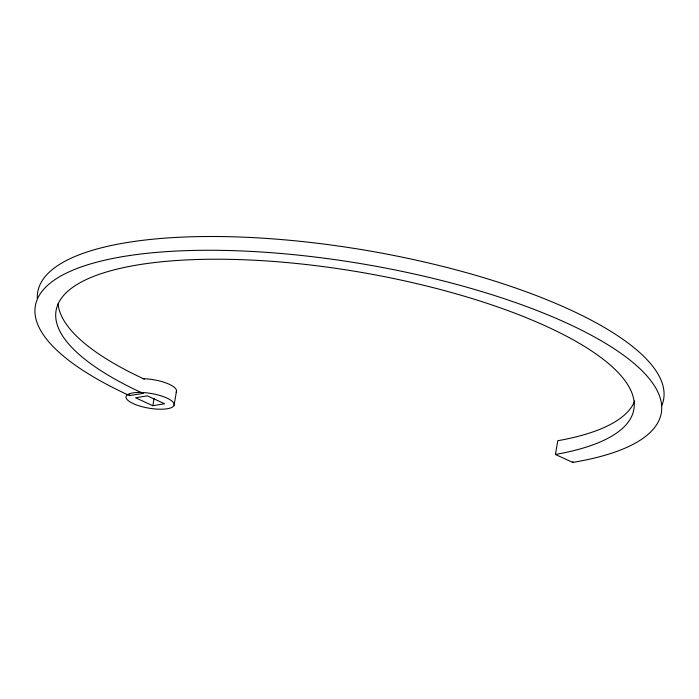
<?xml version="1.0" encoding="UTF-8"?>
<svg xmlns="http://www.w3.org/2000/svg" width="699" height="699" viewBox="0 0 699 699"><rect width="100%" height="100%" fill="white"/><g stroke="black" fill="none" stroke-linecap="round" stroke-linejoin="round"><path stroke-width="1.05" d="M143.146 392.515L143.007 393.371L129.542 395.599L129.691 394.743M152.836 405.717L164.615 403.769L147.358 395.852L135.571 397.792L152.836 405.717L154.103 398.308M174.086 405.219A24.421 7.427 9.7 0 0 139.966 392.436A24.421 7.427 9.7 0 0 136.183 404.826A24.421 7.427 9.7 0 0 174.086 405.219L176.436 391.457M572.865 461.558L572.717 462.415L555.425 454.481L557.776 440.719A293.091 89.114 9.7 0 0 634.727 400.938M129.542 395.599A317.512 96.532 9.7 0 1 123.933 256.428A317.512 96.532 9.7 0 1 567.107 323.244A317.512 96.532 9.7 0 1 572.717 462.415M143.007 393.371A293.091 89.114 9.7 0 1 136.707 265.096A293.091 89.114 9.7 0 1 544.6 325.533A293.091 89.114 9.7 0 1 555.425 454.481M144.378 379.164A293.091 89.114 9.7 0 1 58.104 303.654M37.3 298.412A317.512 96.532 9.7 0 1 367.753 250.644A317.512 96.532 9.7 0 1 661.761 405.665M142.579 378.675A24.421 7.427 9.7 0 1 167.437 383.498A24.421 7.427 9.7 0 1 176.087 392.174"/></g></svg>
